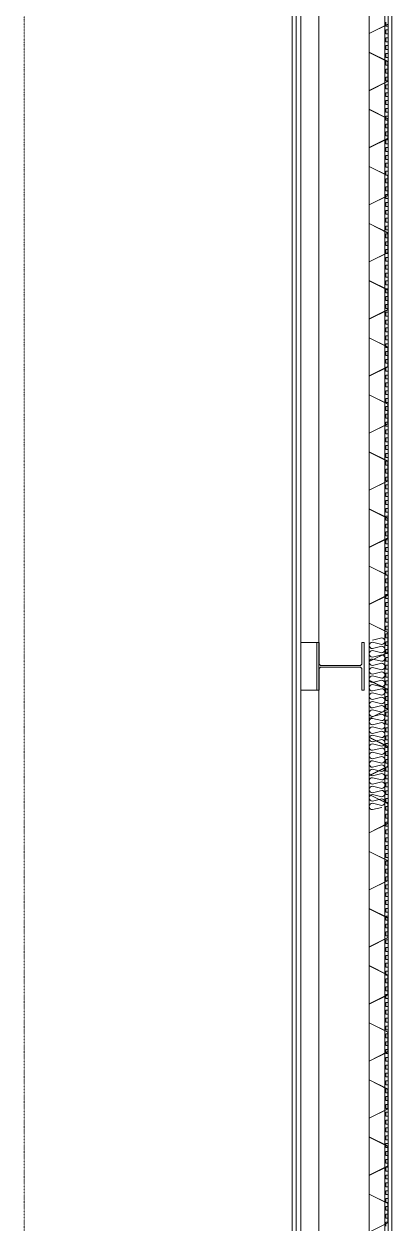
# Model space of a CAD drawing. Extents: x -32000 to 401936, y -48083 to 131250.
# Drawn here: x 261600 to 263925, y 17329 to 24912 of the extents above; entities that cross this region are included whole.
import ezdxf

# ---------------------------------------------------------------- set-up
doc = ezdxf.new("R2010")
doc.units = 0
doc.header["$LTSCALE"] = 10
for name, pattern in [('H12PL4$0$JJP_三點線', [0.9, 0.3, -0.15, 0, -0.15, 0, -0.15, 0, -0.15]), ('H12PL4$0$JJP_虛線(退縮線、投影線、地下室範圍、非屬本工程、圖面分區)', [0.45, 0.3, -0.15]), ('H12PL4$0$TAI_虛線', [5.644, 2.822, -2.822]), ('XFM7P40ICA$0$H12PL4$0$JJP_三點線', [0.9, 0.3, -0.15, 0, -0.15, 0, -0.15, 0, -0.15]), ('XFM7P40ICA$0$H12PL4$0$JJP_虛線(退縮線、投影線、地下室範圍、非屬本工程、圖面分區)', [0.45, 0.3, -0.15])]:
    doc.linetypes.add(name, pattern=pattern)
for name, color, linetype in [('H12PL4$0$A-WALL-EX', 252, 'Continuous'), ('H12PL4$0$A-WALL-IN', 252, 'Continuous'), ('H12PL4$0$S-GRID', 252, 'Continuous'), ('H12PL4$0$S-SLAB-SHOW', 252, 'Continuous'), ('XFM7P40ICA$0$H12PL4$0$A-WALL-EX', 252, 'Continuous'), ('XFM7P40ICA$0$H12PL4$0$Hattch', 252, 'Continuous'), ('XFM7P40ICA$0$H12PL4$0$L40_19_GW', 252, 'Continuous'), ('XFM7P40ICA$0$H12PL4$0$L40_19_SIAGE1', 252, 'Continuous'), ('XFM7P40ICA$0$H12PL4$0$L40_19_SIAGE2', 252, 'Continuous'), ('XFM7P40ICA$0$H12PL4$0$L40_19_SIAGE3', 252, 'Continuous'), ('XFM7P40ICA$0$H12PL4$0$L40_19_STEEL2', 252, 'Continuous'), ('XFM7P40ICA$0$H12PL4$0$S-GRID', 252, 'Continuous')]:
    doc.layers.add(name, color=color, linetype=linetype)

# ---------------------------------------------------------------- blocks, each defined once
blk = doc.blocks.new('XFM7P40ICA$0$H12PL4')
at = {"layer": 'XFM7P40ICA$0$H12PL4$0$A-WALL-EX', "linetype": 'XFM7P40ICA$0$H12PL4$0$JJP_虛線(退縮線、投影線、地下室範圍、非屬本工程、圖面分區)', "lineweight": 0, "flags": 128}
for points in [[(263925, -2657.9), (263925, 30525)], [(263780, -2650), (263780, 30380)], [(263295, 29895), (263295, -2027.9)], [(263319.5, 29919.5), (263319.5, -2069.5)]]:
    blk.add_lwpolyline(points, dxfattribs=at)
at = {"layer": 'XFM7P40ICA$0$H12PL4$0$A-WALL-EX', "lineweight": 0, "flags": 128}
for points in [[(263780, 30380), (263780, -2530)], [(263900, -2650), (263900, 30380)], [(263350, 26150), (263350, 9575)], [(263463, -2025), (263463, 26150)]]:
    blk.add_lwpolyline(points, dxfattribs=at)
at = {"layer": 'XFM7P40ICA$0$H12PL4$0$Hattch', "lineweight": 0}
for p, q in [((263900, 25035.4), (263900, 24911.6)), ((263780, 24852.5), (263898.3, 24911.6)), ((263781.7, 24851.4), (263900, 24910.6)), ((263780, 24732.5), (263780, 24852.5)), ((263781.7, 24733.5), (263781.7, 24851.4)), ((263780, 24732.5), (263898.3, 24673.3)), ((263781.7, 24733.5), (263900, 24674.4)), ((263898.3, 24551.6), (263898.3, 24673.3)), ((263900, 24674.4), (263900, 24550.6)), ((263780, 24491.4), (263898.3, 24550.6)), ((263781.7, 24490.4), (263900, 24549.6)), ((263780, 24371.4), (263780, 24491.4)), ((263781.7, 24372.5), (263781.7, 24490.4)), ((263780, 24371.4), (263898.3, 24312.3)), ((263781.7, 24372.5), (263900, 24313.3)), ((263898.3, 24190.6), (263898.3, 24312.3)), ((263900, 24313.3), (263900, 24189.6)), ((263780, 24130.4), (263898.3, 24189.6)), ((263780, 24010.4), (263780, 24130.4)), ((263781.7, 24129.4), (263900, 24188.5)), ((263781.7, 24011.4), (263781.7, 24129.4)), ((263780, 24010.4), (263898.3, 23951.2)), ((263781.7, 24011.4), (263900, 23952.3)), ((263898.3, 23829.6), (263898.3, 23951.2)), ((263900, 23952.3), (263900, 23828.5)), ((263780, 23769.4), (263898.3, 23828.5)), ((263781.7, 23768.3), (263900, 23827.5)), ((263780, 23649.4), (263780, 23769.4)), ((263781.7, 23650.4), (263781.7, 23768.3)), ((263780, 23649.4), (263898.3, 23590.2)), ((263781.7, 23650.4), (263900, 23591.2)), ((263898.3, 23468.5), (263898.3, 23590.2)), ((263900, 23591.2), (263900, 23467.5)), ((263780, 23408.3), (263898.3, 23467.5)), ((263781.7, 23407.3), (263900, 23466.5)), ((263780, 23288.3), (263780, 23408.3)), ((263781.7, 23289.4), (263781.7, 23407.3)), ((263780, 23288.3), (263898.3, 23229.2)), ((263781.7, 23289.4), (263900, 23230.2)), ((263898.3, 23107.5), (263898.3, 23229.2)), ((263900, 23230.2), (263900, 23106.5)), ((263780, 23047.3), (263898.3, 23106.5)), ((263781.7, 23046.3), (263900, 23105.4)), ((263780, 22927.3), (263780, 23047.3)), ((263781.7, 22928.3), (263781.7, 23046.3)), ((263780, 22927.3), (263898.3, 22868.1)), ((263781.7, 22928.3), (263900, 22869.2)), ((263898.3, 22746.5), (263898.3, 22868.1)), ((263900, 22869.2), (263900, 22745.4)), ((263780, 22686.3), (263898.3, 22745.4)), ((263780, 22566.3), (263780, 22686.3)), ((263781.7, 22685.2), (263900, 22744.4)), ((263781.7, 22567.3), (263781.7, 22685.2)), ((263780, 22566.3), (263898.3, 22507.1)), ((263781.7, 22567.3), (263900, 22508.1)), ((263898.3, 22385.4), (263898.3, 22507.1)), ((263900, 22508.1), (263900, 22384.4)), ((263780, 22325.2), (263898.3, 22384.4)), ((263781.7, 22324.2), (263900, 22383.3)), ((263780, 22205.2), (263780, 22325.2)), ((263781.7, 22206.3), (263781.7, 22324.2)), ((263780, 22205.2), (263898.3, 22146.1)), ((263781.7, 22206.3), (263900, 22147.1)), ((263898.3, 22024.4), (263898.3, 22146.1)), ((263900, 22147.1), (263900, 22023.3)), ((263780, 21964.2), (263898.3, 22023.3)), ((263781.7, 21963.1), (263900, 22022.3)), ((263780, 21844.2), (263780, 21964.2)), ((263781.7, 21845.2), (263781.7, 21963.1)), ((263780, 21844.2), (263898.3, 21785)), ((263781.7, 21845.2), (263900, 21786.1)), ((263898.3, 21663.3), (263898.3, 21785)), ((263900, 21786.1), (263900, 21662.3)), ((263780, 21603.1), (263898.3, 21662.3)), ((263781.7, 21602.1), (263900, 21661.3)), ((263780, 21483.1), (263780, 21603.1)), ((263781.7, 21484.2), (263781.7, 21602.1)), ((263780, 21483.1), (263898.3, 21424)), ((263781.7, 21484.2), (263900, 21425)), ((263898.3, 21302.3), (263898.3, 21424)), ((263900, 21425), (263900, 21301.3)), ((263780, 21242.1), (263898.3, 21301.3)), ((263780, 21122.1), (263780, 21242.1)), ((263781.7, 21241.1), (263900, 21300.2)), ((263781.7, 21123.1), (263781.7, 21241.1)), ((263780, 21122.1), (263898.3, 21062.9)), ((263781.7, 21123.1), (263900, 21064)), ((263898.3, 20941.3), (263898.3, 21062.9)), ((263900, 21064), (263900, 20940.2)), ((263780, 20881.1), (263898.3, 20940.2)), ((263781.7, 20880), (263900, 20939.2)), ((263780, 20761.1), (263780, 20881.1)), ((263781.7, 20762.1), (263781.7, 20880)), ((263780, 20761.1), (263898.3, 20701.9)), ((263781.7, 20762.1), (263900, 20702.9)), ((263898.3, 20580.2), (263898.3, 20701.9)), ((263900, 20702.9), (263900, 20579.2)), ((263780, 20520), (263898.3, 20579.2)), ((263781.7, 20519), (263900, 20578.1)), ((263780, 20400), (263780, 20520)), ((263781.7, 20401.1), (263781.7, 20519)), ((263780, 20400), (263898.3, 20340.9)), ((263781.7, 20401.1), (263900, 20341.9)), ((263898.3, 20219.2), (263898.3, 20340.9)), ((263900, 20341.9), (263900, 20218.1)), ((263780, 20159), (263898.3, 20218.1)), ((263781.7, 20157.9), (263900, 20217.1)), ((263780, 20039), (263780, 20159)), ((263781.7, 20040), (263781.7, 20157.9)), ((263780, 20039), (263898.3, 19979.8)), ((263781.7, 20040), (263900, 19980.9)), ((263898.3, 19858.1), (263898.3, 19979.8)), ((263900, 19980.9), (263900, 19857.1)), ((263780, 19797.9), (263898.3, 19857.1)), ((263780, 19677.9), (263780, 19797.9)), ((263781.7, 19796.9), (263900, 19856.1)), ((263781.7, 19679), (263781.7, 19796.9)), ((263780, 19677.9), (263898.3, 19618.8)), ((263781.7, 19679), (263900, 19619.8)), ((263898.3, 19497.1), (263898.3, 19618.8)), ((263900, 19619.8), (263900, 19496.1)), ((263780, 19436.9), (263898.3, 19496.1)), ((263781.7, 19435.9), (263900, 19495)), ((263780, 19316.9), (263780, 19436.9)), ((263781.7, 19317.9), (263781.7, 19435.9)), ((263780, 19316.9), (263898.3, 19257.7)), ((263781.7, 19317.9), (263900, 19258.8)), ((263898.3, 19136.1), (263898.3, 19257.7)), ((263900, 19258.8), (263900, 19135)), ((263780, 19075.9), (263898.3, 19135)), ((263781.7, 19074.8), (263900, 19134)), ((263780, 18955.9), (263780, 19075.9)), ((263781.7, 18956.9), (263781.7, 19074.8)), ((263780, 18955.9), (263898.3, 18896.7)), ((263781.7, 18956.9), (263900, 18897.7)), ((263898.3, 18775), (263898.3, 18896.7)), ((263900, 18897.7), (263900, 18774)), ((263780, 18714.8), (263898.3, 18774)), ((263781.7, 18713.8), (263900, 18773)), ((263780, 18594.8), (263780, 18714.8)), ((263781.7, 18595.9), (263781.7, 18713.8)), ((263780, 18594.8), (263898.3, 18535.7)), ((263781.7, 18595.9), (263900, 18536.7)), ((263898.3, 18414), (263898.3, 18535.7)), ((263900, 18536.7), (263900, 18413)), ((263780, 18353.8), (263898.3, 18413)), ((263780, 18233.8), (263780, 18353.8)), ((263781.7, 18352.8), (263900, 18411.9)), ((263781.7, 18234.8), (263781.7, 18352.8)), ((263780, 18233.8), (263898.3, 18174.6)), ((263781.7, 18234.8), (263900, 18175.7)), ((263898.3, 18053), (263898.3, 18174.6)), ((263900, 18175.7), (263900, 18051.9)), ((263780, 17992.8), (263898.3, 18051.9)), ((263781.7, 17991.7), (263900, 18050.9)), ((263780, 17872.8), (263780, 17992.8)), ((263781.7, 17873.8), (263781.7, 17991.7)), ((263780, 17872.8), (263898.3, 17813.6)), ((263781.7, 17873.8), (263900, 17814.6)), ((263898.3, 17691.9), (263898.3, 17813.6)), ((263900, 17814.6), (263900, 17690.9)), ((263780, 17631.7), (263898.3, 17690.9)), ((263781.7, 17630.7), (263900, 17689.8)), ((263780, 17511.7), (263780, 17631.7)), ((263781.7, 17512.8), (263781.7, 17630.7)), ((263780, 17511.7), (263898.3, 17452.6)), ((263781.7, 17512.8), (263900, 17453.6)), ((263898.3, 17330.9), (263898.3, 17452.6)), ((263900, 17453.6), (263900, 17329.8)), ((263780, 17270.7), (263898.3, 17329.8))]:
    blk.add_line(p, q, dxfattribs=at)
at = {"layer": 'XFM7P40ICA$0$H12PL4$0$L40_19_GW', "lineweight": 0, "flags": 128}
blk.add_lwpolyline([(263859.9, 19958), (263801.1, 19943.6, -1), (263801.1, 19984.8), (263859.9, 19970.4, 1), (263859.9, 20011.6), (263801.1, 19997.2, -1), (263801.1, 20038.4), (263859.9, 20024, 1), (263859.9, 20065.2), (263801.1, 20050.8, -1), (263801.1, 20092), (263859.9, 20077.6, 1), (263859.9, 20118.8), (263801.1, 20104.4, -1), (263801.1, 20145.6), (263859.9, 20131.2, 1), (263859.9, 20172.4), (263801.1, 20158, -1), (263801.1, 20199.2), (263859.9, 20184.8, 1), (263859.9, 20226), (263801.1, 20211.6, -1), (263801.1, 20252.8), (263859.9, 20238.4, 1), (263859.9, 20279.6), (263801.1, 20265.2, -1), (263801.1, 20306.4), (263859.9, 20292, 1), (263859.9, 20333.2), (263801.1, 20318.8, -1), (263801.1, 20360), (263859.9, 20345.6, 1), (263859.9, 20386.8), (263801.1, 20372.4, -1), (263801.1, 20413.6), (263859.9, 20399.2, 1), (263859.9, 20440.4), (263801.1, 20426, -1), (263801.1, 20467.2), (263859.9, 20452.8, 1), (263859.9, 20494), (263801.1, 20479.6, -1), (263801.1, 20520.8), (263859.9, 20506.4, 1), (263859.9, 20547.6), (263801.1, 20533.2, -1), (263801.1, 20574.4), (263859.9, 20560, 1), (263859.9, 20601.2), (263801.1, 20586.8, -1), (263801.1, 20628), (263859.9, 20613.6, 1), (263859.9, 20654.8), (263801.1, 20640.4, -1), (263801.1, 20681.6), (263859.9, 20667.2, 1), (263859.9, 20708.4), (263801.1, 20694, -1), (263801.1, 20735.2), (263859.9, 20720.8, 1), (263859.9, 20762), (263801.1, 20747.6, -1), (263801.1, 20788.8), (263859.9, 20774.4, 1), (263859.9, 20815.6), (263801.1, 20801.2, -1), (263801.1, 20842.4), (263859.9, 20828, 1), (263859.9, 20869.2), (263801.1, 20854.8, -1), (263801.1, 20896), (263859.9, 20881.6, 1), (263859.9, 20922.8), (263801.1, 20908.4, -1), (263801.1, 20949.6), (263859.9, 20935.2, 1), (263859.9, 20976.4), (263801.1, 20962, -1), (263801.1, 21003.2), (263859.9, 20988.8, 1), (263859.9, 21030), (263801.1, 21015.6)], format="xyb", dxfattribs=at)
at = {"layer": 'XFM7P40ICA$0$H12PL4$0$L40_19_SIAGE1', "lineweight": 0}
blk.add_line((263350, 26150), (263350, 9575), dxfattribs=at)
at = {"layer": 'XFM7P40ICA$0$H12PL4$0$L40_19_SIAGE2', "lineweight": 0, "flags": 128}
blk.add_lwpolyline([(263885.5, 17310.4), (263885.5, 17335.2), (263900, 17335.2), (263900, 17360), (263885.5, 17360), (263885.5, 17384.8), (263900, 17384.8), (263900, 17409.6), (263885.5, 17409.6), (263885.5, 17434.4), (263900, 17434.4), (263900, 17459.2), (263885.5, 17459.2), (263885.5, 17484), (263900, 17484), (263900, 17508.8), (263885.5, 17508.8), (263885.5, 17533.6), (263900, 17533.6), (263900, 17558.4), (263885.5, 17558.4), (263885.5, 17583.2), (263900, 17583.2), (263900, 17608), (263885.5, 17608), (263885.5, 17632.8), (263900, 17632.8), (263900, 17657.6), (263885.5, 17657.6), (263885.5, 17682.4), (263900, 17682.4), (263900, 17707.2), (263885.5, 17707.2), (263885.5, 17732), (263900, 17732), (263900, 17756.8), (263885.5, 17756.8), (263885.5, 17781.6), (263900, 17781.6), (263900, 17806.4), (263885.5, 17806.4), (263885.5, 17831.2), (263900, 17831.2), (263900, 17856), (263885.5, 17856), (263885.5, 17880.8), (263900, 17880.8), (263900, 17905.6), (263885.5, 17905.6), (263885.5, 17930.4), (263900, 17930.4), (263900, 17955.2), (263885.5, 17955.2), (263885.5, 17980), (263900, 17980), (263900, 18004.8), (263885.5, 18004.8), (263885.5, 18029.6), (263900, 18029.6), (263900, 18054.4), (263885.5, 18054.4), (263885.5, 18079.2), (263900, 18079.2), (263900, 18104), (263885.5, 18104), (263885.5, 18128.8), (263900, 18128.8), (263900, 18153.6), (263885.5, 18153.6), (263885.5, 18178.4), (263900, 18178.4), (263900, 18203.2), (263885.5, 18203.2), (263885.5, 18228), (263900, 18228), (263900, 18252.8), (263885.5, 18252.8), (263885.5, 18277.6), (263900, 18277.6), (263900, 18302.4), (263885.5, 18302.4), (263885.5, 18327.2), (263900, 18327.2), (263900, 18352), (263885.5, 18352), (263885.5, 18376.8), (263900, 18376.8), (263900, 18401.6), (263885.5, 18401.6), (263885.5, 18426.4), (263900, 18426.4), (263900, 18451.2), (263885.5, 18451.2), (263885.5, 18476), (263900, 18476), (263900, 18500.8), (263885.5, 18500.8), (263885.5, 18525.6), (263900, 18525.6), (263900, 18550.4), (263885.5, 18550.4), (263885.5, 18575.2), (263900, 18575.2), (263900, 18600), (263885.5, 18600), (263885.5, 18624.8), (263900, 18624.8), (263900, 18649.6), (263885.5, 18649.6), (263885.5, 18674.4), (263900, 18674.4), (263900, 18699.2), (263885.5, 18699.2), (263885.5, 18724), (263900, 18724), (263900, 18748.8), (263885.5, 18748.8), (263885.5, 18773.6), (263900, 18773.6), (263900, 18798.4), (263885.5, 18798.4), (263885.5, 18823.2), (263900, 18823.2), (263900, 18848), (263885.5, 18848), (263885.5, 18872.8), (263900, 18872.8), (263900, 18897.6), (263885.5, 18897.6), (263885.5, 18922.4), (263900, 18922.4), (263900, 18947.2), (263885.5, 18947.2), (263885.5, 18972), (263900, 18972), (263900, 18996.8), (263885.5, 18996.8), (263885.5, 19021.6), (263900, 19021.6), (263900, 19046.4), (263885.5, 19046.4), (263885.5, 19071.2), (263900, 19071.2), (263900, 19096), (263885.5, 19096), (263885.5, 19120.8), (263900, 19120.8), (263900, 19145.6), (263885.5, 19145.6), (263885.5, 19170.4), (263900, 19170.4), (263900, 19195.2), (263885.5, 19195.2), (263885.5, 19220), (263900, 19220), (263900, 19244.8), (263885.5, 19244.8), (263885.5, 19269.6), (263900, 19269.6), (263900, 19294.4), (263885.5, 19294.4), (263885.5, 19319.2), (263900, 19319.2), (263900, 19344), (263885.5, 19344), (263885.5, 19368.8), (263900, 19368.8), (263900, 19393.6), (263885.5, 19393.6), (263885.5, 19418.4), (263900, 19418.4), (263900, 19443.2), (263885.5, 19443.2), (263885.5, 19468), (263900, 19468), (263900, 19492.8), (263885.5, 19492.8), (263885.5, 19517.6), (263900, 19517.6), (263900, 19542.4), (263885.5, 19542.4), (263885.5, 19567.2), (263900, 19567.2), (263900, 19592), (263885.5, 19592), (263885.5, 19616.8), (263900, 19616.8), (263900, 19641.6), (263885.5, 19641.6), (263885.5, 19666.4), (263900, 19666.4), (263900, 19691.2), (263885.5, 19691.2), (263885.5, 19716), (263900, 19716), (263900, 19740.8), (263885.5, 19740.8), (263885.5, 19765.6), (263900, 19765.6), (263900, 19790.4), (263885.5, 19790.4), (263885.5, 19815.2), (263900, 19815.2), (263900, 19840), (263885.5, 19840), (263885.5, 19864.8), (263900, 19864.8), (263900, 19889.6), (263885.5, 19889.6), (263885.5, 19914.4), (263900, 19914.4), (263900, 19939.2), (263885.5, 19939.2), (263885.5, 19964), (263900, 19964), (263900, 19988.8), (263885.5, 19988.8), (263885.5, 20013.6), (263900, 20013.6), (263900, 20038.4), (263885.5, 20038.4), (263885.5, 20063.2), (263900, 20063.2), (263900, 20088), (263885.5, 20088), (263885.5, 20112.8), (263900, 20112.8), (263900, 20137.6), (263885.5, 20137.6), (263885.5, 20162.4), (263900, 20162.4), (263900, 20187.2), (263885.5, 20187.2), (263885.5, 20212), (263900, 20212), (263900, 20236.8), (263885.5, 20236.8), (263885.5, 20261.6), (263900, 20261.6), (263900, 20286.4), (263885.5, 20286.4), (263885.5, 20311.2), (263900, 20311.2), (263900, 20336), (263885.5, 20336), (263885.5, 20360.8), (263900, 20360.8), (263900, 20385.6), (263885.5, 20385.6), (263885.5, 20410.4), (263900, 20410.4), (263900, 20435.2), (263885.5, 20435.2), (263885.5, 20460), (263900, 20460), (263900, 20484.8), (263885.5, 20484.8), (263885.5, 20509.6), (263900, 20509.6), (263900, 20534.4), (263885.5, 20534.4), (263885.5, 20559.2), (263900, 20559.2), (263900, 20584), (263885.5, 20584), (263885.5, 20608.8), (263900, 20608.8), (263900, 20633.6), (263885.5, 20633.6), (263885.5, 20658.4), (263900, 20658.4), (263900, 20683.2), (263885.5, 20683.2), (263885.5, 20708), (263900, 20708), (263900, 20732.8), (263885.5, 20732.8), (263885.5, 20757.6), (263900, 20757.6), (263900, 20782.4), (263885.5, 20782.4), (263885.5, 20807.2), (263900, 20807.2), (263900, 20832), (263885.5, 20832), (263885.5, 20856.8), (263900, 20856.8), (263900, 20881.6), (263885.5, 20881.6), (263885.5, 20906.4), (263900, 20906.4), (263900, 20931.2), (263885.5, 20931.2), (263885.5, 20956), (263900, 20956), (263900, 20980.8), (263885.5, 20980.8), (263885.5, 21005.6), (263900, 21005.6), (263900, 21030.4), (263885.5, 21030.4), (263885.5, 21055.2), (263900, 21055.2), (263900, 21080), (263885.5, 21080), (263885.5, 21104.8), (263900, 21104.8), (263900, 21129.6), (263885.5, 21129.6), (263885.5, 21154.4), (263900, 21154.4), (263900, 21179.2), (263885.5, 21179.2), (263885.5, 21204), (263900, 21204), (263900, 21228.8), (263885.5, 21228.8), (263885.5, 21253.6), (263900, 21253.6), (263900, 21278.4), (263885.5, 21278.4), (263885.5, 21303.2), (263900, 21303.2), (263900, 21328), (263885.5, 21328), (263885.5, 21352.8), (263900, 21352.8), (263900, 21377.6), (263885.5, 21377.6), (263885.5, 21402.4), (263900, 21402.4), (263900, 21427.2), (263885.5, 21427.2), (263885.5, 21452), (263900, 21452), (263900, 21476.8), (263885.5, 21476.8), (263885.5, 21501.6), (263900, 21501.6), (263900, 21526.4), (263885.5, 21526.4), (263885.5, 21551.2), (263900, 21551.2), (263900, 21576), (263885.5, 21576), (263885.5, 21600.8), (263900, 21600.8), (263900, 21625.6), (263885.5, 21625.6), (263885.5, 21650.4), (263900, 21650.4), (263900, 21675.2), (263885.5, 21675.2), (263885.5, 21700), (263900, 21700), (263900, 21724.8), (263885.5, 21724.8), (263885.5, 21749.6), (263900, 21749.6), (263900, 21774.4), (263885.5, 21774.4), (263885.5, 21799.2), (263900, 21799.2), (263900, 21824), (263885.5, 21824), (263885.5, 21848.8), (263900, 21848.8), (263900, 21873.6), (263885.5, 21873.6), (263885.5, 21898.4), (263900, 21898.4), (263900, 21923.2), (263885.5, 21923.2), (263885.5, 21948), (263900, 21948), (263900, 21972.8), (263885.5, 21972.8), (263885.5, 21997.6), (263900, 21997.6), (263900, 22022.4), (263885.5, 22022.4), (263885.5, 22047.2), (263900, 22047.2), (263900, 22072), (263885.5, 22072), (263885.5, 22096.8), (263900, 22096.8), (263900, 22121.6), (263885.5, 22121.6), (263885.5, 22146.4), (263900, 22146.4), (263900, 22171.2), (263885.5, 22171.2), (263885.5, 22196), (263900, 22196), (263900, 22220.8), (263885.5, 22220.8), (263885.5, 22245.6), (263900, 22245.6), (263900, 22270.4), (263885.5, 22270.4), (263885.5, 22295.2), (263900, 22295.2), (263900, 22320), (263885.5, 22320), (263885.5, 22344.8), (263900, 22344.8), (263900, 22369.6), (263885.5, 22369.6), (263885.5, 22394.4), (263900, 22394.4), (263900, 22419.2), (263885.5, 22419.2), (263885.5, 22444), (263900, 22444), (263900, 22468.8), (263885.5, 22468.8), (263885.5, 22493.6), (263900, 22493.6), (263900, 22518.4), (263885.5, 22518.4), (263885.5, 22543.2), (263900, 22543.2), (263900, 22568), (263885.5, 22568), (263885.5, 22592.8), (263900, 22592.8), (263900, 22617.6), (263885.5, 22617.6), (263885.5, 22642.4), (263900, 22642.4), (263900, 22667.2), (263885.5, 22667.2), (263885.5, 22692), (263900, 22692), (263900, 22716.8), (263885.5, 22716.8), (263885.5, 22741.6), (263900, 22741.6), (263900, 22766.4), (263885.5, 22766.4), (263885.5, 22791.2), (263900, 22791.2), (263900, 22816), (263885.5, 22816), (263885.5, 22840.8), (263900, 22840.8), (263900, 22865.6), (263885.5, 22865.6), (263885.5, 22890.4), (263900, 22890.4), (263900, 22915.2), (263885.5, 22915.2), (263885.5, 22940), (263900, 22940), (263900, 22964.8), (263885.5, 22964.8), (263885.5, 22989.6), (263900, 22989.6), (263900, 23014.4), (263885.5, 23014.4), (263885.5, 23039.2), (263900, 23039.2), (263900, 23064), (263885.5, 23064), (263885.5, 23088.8), (263900, 23088.8), (263900, 23113.6), (263885.5, 23113.6), (263885.5, 23138.4), (263900, 23138.4), (263900, 23163.2), (263885.5, 23163.2), (263885.5, 23188), (263900, 23188), (263900, 23212.8), (263885.5, 23212.8), (263885.5, 23237.6), (263900, 23237.6), (263900, 23262.4), (263885.5, 23262.4), (263885.5, 23287.2), (263900, 23287.2), (263900, 23312), (263885.5, 23312), (263885.5, 23336.8), (263900, 23336.8), (263900, 23361.6), (263885.5, 23361.6), (263885.5, 23386.4), (263900, 23386.4), (263900, 23411.2), (263885.5, 23411.2), (263885.5, 23436), (263900, 23436), (263900, 23460.8), (263885.5, 23460.8), (263885.5, 23485.6), (263900, 23485.6), (263900, 23510.4), (263885.5, 23510.4), (263885.5, 23535.2), (263900, 23535.2), (263900, 23560), (263885.5, 23560), (263885.5, 23584.8), (263900, 23584.8), (263900, 23609.6), (263885.5, 23609.6), (263885.5, 23634.4), (263900, 23634.4), (263900, 23659.2), (263885.5, 23659.2), (263885.5, 23684), (263900, 23684), (263900, 23708.8), (263885.5, 23708.8), (263885.5, 23733.6), (263900, 23733.6), (263900, 23758.4), (263885.5, 23758.4), (263885.5, 23783.2), (263900, 23783.2), (263900, 23808), (263885.5, 23808), (263885.5, 23832.8), (263900, 23832.8), (263900, 23857.6), (263885.5, 23857.6), (263885.5, 23882.4), (263900, 23882.4), (263900, 23907.2), (263885.5, 23907.2), (263885.5, 23932), (263900, 23932), (263900, 23956.8), (263885.5, 23956.8), (263885.5, 23981.6), (263900, 23981.6), (263900, 24006.4), (263885.5, 24006.4), (263885.5, 24031.2), (263900, 24031.2), (263900, 24056), (263885.5, 24056), (263885.5, 24080.8), (263900, 24080.8), (263900, 24105.6), (263885.5, 24105.6), (263885.5, 24130.4), (263900, 24130.4), (263900, 24155.2), (263885.5, 24155.2), (263885.5, 24180), (263900, 24180), (263900, 24204.8), (263885.5, 24204.8), (263885.5, 24229.6), (263900, 24229.6), (263900, 24254.4), (263885.5, 24254.4), (263885.5, 24279.2), (263900, 24279.2), (263900, 24304), (263885.5, 24304), (263885.5, 24328.8), (263900, 24328.8), (263900, 24353.6), (263885.5, 24353.6), (263885.5, 24378.4), (263900, 24378.4), (263900, 24403.2), (263885.5, 24403.2), (263885.5, 24428), (263900, 24428), (263900, 24452.8), (263885.5, 24452.8), (263885.5, 24477.6), (263900, 24477.6), (263900, 24502.4), (263885.5, 24502.4), (263885.5, 24527.2), (263900, 24527.2), (263900, 24552), (263885.5, 24552), (263885.5, 24576.8), (263900, 24576.8), (263900, 24601.6), (263885.5, 24601.6), (263885.5, 24626.4), (263900, 24626.4), (263900, 24651.2), (263885.5, 24651.2), (263885.5, 24676), (263900, 24676), (263900, 24700.8), (263885.5, 24700.8), (263885.5, 24725.6), (263900, 24725.6), (263900, 24750.4), (263885.5, 24750.4), (263885.5, 24775.2), (263900, 24775.2), (263900, 24800), (263885.5, 24800), (263885.5, 24824.8), (263900, 24824.8), (263900, 24849.6), (263885.5, 24849.6), (263885.5, 24874.4), (263900, 24874.4), (263900, 24899.2), (263885.5, 24899.2), (263885.5, 24924)], dxfattribs=at)
at = {"layer": 'XFM7P40ICA$0$H12PL4$0$L40_19_SIAGE3', "lineweight": 0}
for p, q in [((263880.5, -2630.5), (263880.5, 30480.5)), ((263780.5, -2530.5), (263780.5, 30380.5)), ((263462.5, 25200), (263462.5, 21000)), ((263462.5, 21000), (263350, 21000)), ((263462.5, 20700), (263350, 20700)), ((263462.5, 20700), (263462.5, 15150))]:
    blk.add_line(p, q, dxfattribs=at)
at = {"layer": 'XFM7P40ICA$0$H12PL4$0$L40_19_STEEL2', "lineweight": 0, "flags": 128}
blk.add_lwpolyline([(263750, 20700), (263750, 21000), (263735, 21000), (263735, 20868, -0.414214), (263722, 20855), (263478, 20855, -0.414214), (263465, 20868), (263465, 21000), (263450, 21000), (263450, 20700), (263465, 20700), (263465, 20832, -0.414214), (263478, 20845), (263722, 20845, -0.414214), (263735, 20832), (263735, 20700)], format="xyb", close=True, dxfattribs=at)
at = {"layer": 'XFM7P40ICA$0$H12PL4$0$S-GRID', "linetype": 'XFM7P40ICA$0$H12PL4$0$JJP_三點線', "lineweight": 0}
blk.add_line((261600, 128250), (261600, -28000), dxfattribs=at)
blk = doc.blocks.new('XFM7P40ICA')
blk.add_blockref('XFM7P40ICA$0$H12PL4', (0, 0))
blk = doc.blocks.new('H12PL4')
at = {"layer": 'H12PL4$0$A-WALL-EX', "linetype": 'H12PL4$0$JJP_虛線(退縮線、投影線、地下室範圍、非屬本工程、圖面分區)', "lineweight": 0, "flags": 128}
for points in [[(263780, -2650), (263780, 30380)], [(263319.5, 29919.5), (263319.5, -2069.5)]]:
    blk.add_lwpolyline(points, dxfattribs=at)
at = {"layer": 'H12PL4$0$A-WALL-EX', "lineweight": 0, "flags": 128}
for points in [[(263780, 30380), (263780, -2530)], [(263900, -2650), (263900, 30380)]]:
    blk.add_lwpolyline(points, dxfattribs=at)
at = {"layer": 'H12PL4$0$A-WALL-IN', "lineweight": 0, "flags": 128}
for points in [[(263350, 26150), (263350, 9575)], [(263463, -2025), (263463, 26150)]]:
    blk.add_lwpolyline(points, dxfattribs=at)
at = {"layer": 'H12PL4$0$S-GRID', "linetype": 'H12PL4$0$JJP_三點線', "lineweight": 0}
blk.add_line((261600, 128250), (261600, -28000), dxfattribs=at)
at = {"layer": 'H12PL4$0$S-SLAB-SHOW', "linetype": 'H12PL4$0$TAI_虛線', "lineweight": 0, "flags": 128}
blk.add_lwpolyline([(263780, 30380), (263780, -2530)], dxfattribs=at)

msp = doc.modelspace()

# ---------------------------------------------------------------- block references
msp.add_blockref('XFM7P40ICA', (0, 0))

# ---------------------------------------------------------------- next in the draw order: block references
msp.add_blockref('H12PL4', (0, 0))

doc.saveas('drawing.dxf')
